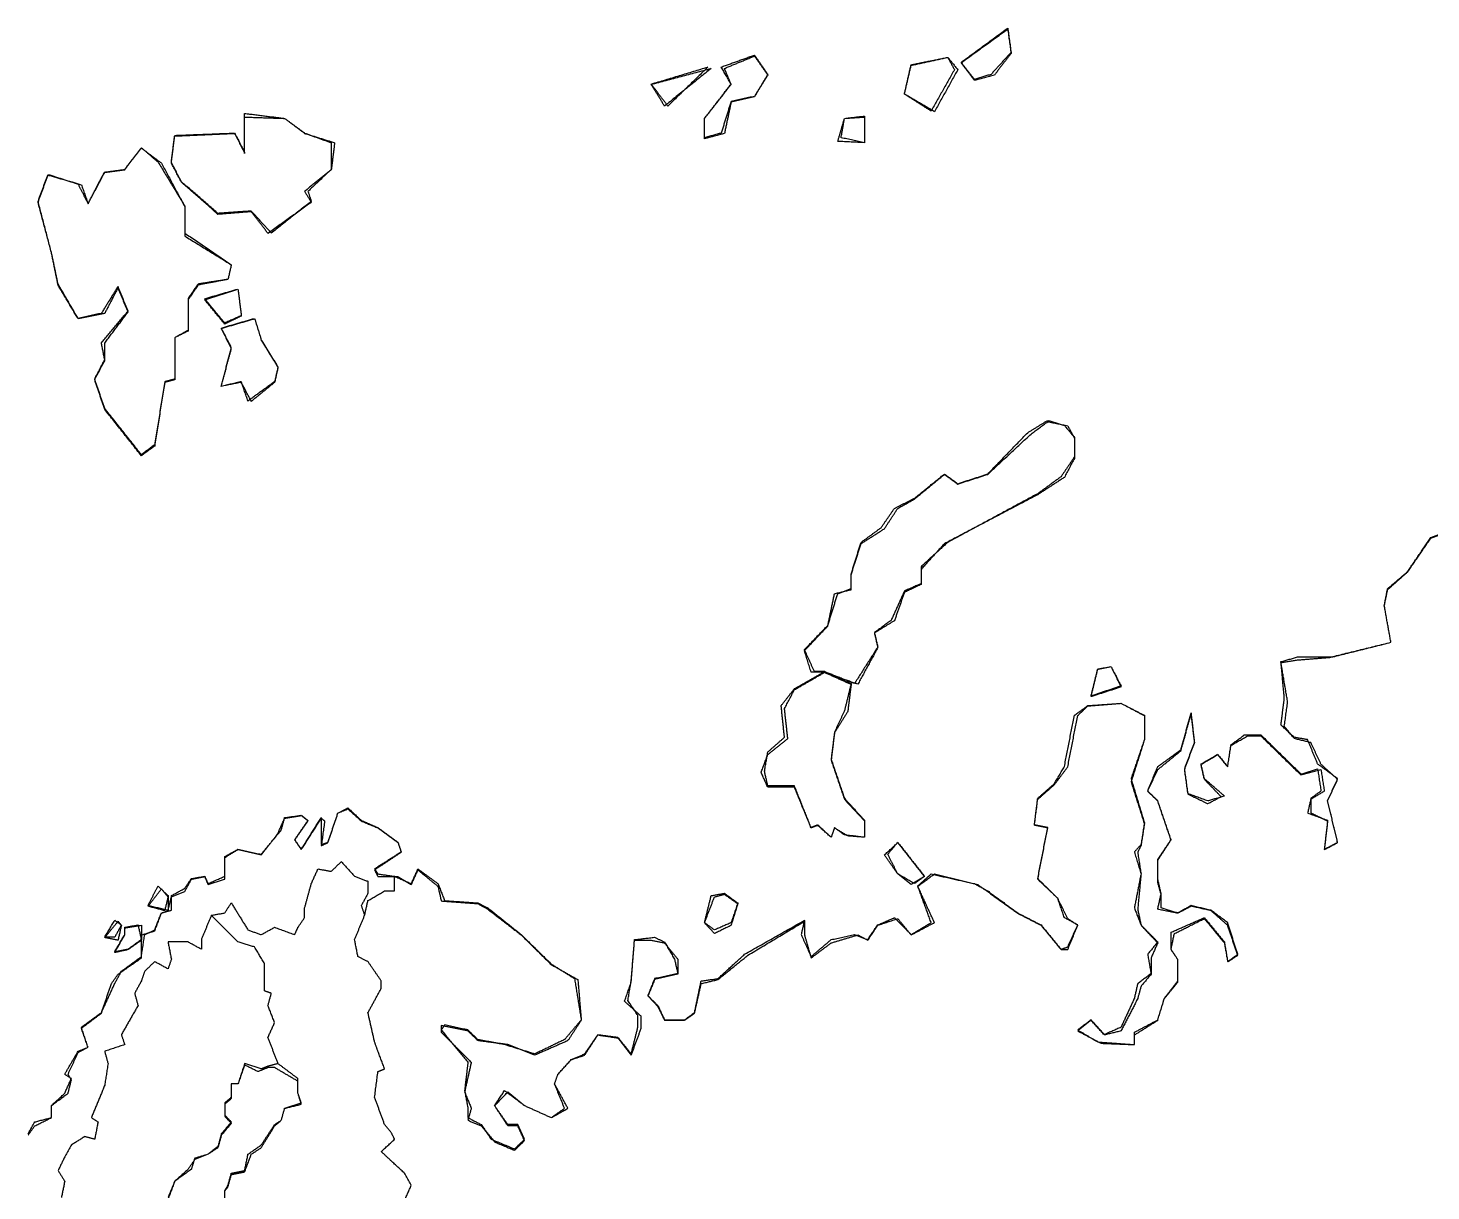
# Model space of a CAD drawing. Header units: millimetres. Extents: x 4 to 525, y -334 to -6.
# Drawn here: x 270.4 to 381.8, y -124.9 to -32.6 of the extents above; entities that cross this region are included whole.
import ezdxf

# ---------------------------------------------------------------- set-up
doc = ezdxf.new("R2010")
doc.units = ezdxf.units.MM
for name, color, linetype in [('boundaries005', 7, 'CONTINUOUS'), ('boundaries006', 7, 'CONTINUOUS'), ('boundaries007', 7, 'CONTINUOUS'), ('boundaries008', 7, 'CONTINUOUS'), ('boundaries009', 7, 'CONTINUOUS'), ('boundaries010', 7, 'CONTINUOUS'), ('boundaries013', 7, 'CONTINUOUS'), ('boundaries018', 7, 'CONTINUOUS'), ('boundaries019', 7, 'CONTINUOUS'), ('boundaries022', 7, 'CONTINUOUS'), ('boundaries025', 7, 'CONTINUOUS'), ('boundaries044', 7, 'CONTINUOUS'), ('boundaries045', 7, 'CONTINUOUS'), ('boundaries055', 7, 'CONTINUOUS'), ('boundaries056', 7, 'CONTINUOUS'), ('boundaries057', 7, 'CONTINUOUS'), ('boundaries059', 7, 'CONTINUOUS'), ('boundaries060', 7, 'CONTINUOUS'), ('boundaries064', 7, 'CONTINUOUS'), ('boundaries066', 7, 'CONTINUOUS'), ('boundaries067', 7, 'CONTINUOUS'), ('boundaries068', 7, 'CONTINUOUS'), ('boundaries069', 7, 'CONTINUOUS'), ('boundaries070', 7, 'CONTINUOUS'), ('boundaries071', 7, 'CONTINUOUS'), ('boundaries072', 7, 'CONTINUOUS'), ('boundaries073', 7, 'CONTINUOUS'), ('boundaries077', 7, 'CONTINUOUS'), ('boundaries078', 7, 'CONTINUOUS'), ('mapOutline242', 7, 'CONTINUOUS'), ('mapOutline243', 7, 'CONTINUOUS'), ('mapOutline244', 7, 'CONTINUOUS'), ('mapOutline245', 7, 'CONTINUOUS'), ('mapOutline249', 7, 'CONTINUOUS'), ('mapOutline257', 7, 'CONTINUOUS'), ('mapOutline258', 7, 'CONTINUOUS'), ('mapOutline276', 7, 'CONTINUOUS'), ('mapOutline279', 7, 'CONTINUOUS'), ('mapOutline284', 7, 'CONTINUOUS'), ('mapOutline285', 7, 'CONTINUOUS'), ('mapOutline290', 7, 'CONTINUOUS'), ('mapOutline293', 7, 'CONTINUOUS'), ('mapOutline294', 7, 'CONTINUOUS'), ('mapOutline295', 7, 'CONTINUOUS'), ('mapOutline296', 7, 'CONTINUOUS'), ('mapOutline297', 7, 'CONTINUOUS'), ('mapOutline298', 7, 'CONTINUOUS')]:
    doc.layers.add(name, color=color, linetype=linetype)

msp = doc.modelspace()

# ---------------------------------------------------------------- linework, layer by layer
at = {"layer": 'boundaries005'}
for points in [[(344.488, -35.3483), (348.192, -32.6231)], [(348.192, -32.6231), (348.456, -34.5546)], [(345.546, -36.6977), (344.487, -35.3483)], [(348.456, -34.5546), (346.869, -36.3008)], [(346.869, -36.3008), (345.546, -36.6977)]]:
    msp.add_open_spline(points, degree=1, dxfattribs=at)
at = {"layer": 'boundaries006'}
for points in [[(325.438, -35.7187), (328.083, -34.7662)], [(328.083, -34.7662), (329.142, -36.3008)], [(326.231, -37.0681), (325.438, -35.7187)], [(329.142, -36.3008), (328.083, -38.0471)], [(324.115, -39.7933), (326.231, -37.0681)], [(326.231, -38.444), (325.438, -40.9575)], [(328.083, -38.0471), (326.231, -38.444)], [(324.115, -41.3279), (324.115, -39.7933)], [(325.438, -40.9575), (324.115, -41.3279)]]:
    msp.add_open_spline(points, degree=1, dxfattribs=at)
at = {"layer": 'boundaries007'}
for points in [[(339.99, -37.8619), (340.519, -35.5335)], [(340.519, -35.5335), (343.429, -34.9515)], [(343.429, -34.9515), (343.958, -35.9304)], [(343.958, -35.9304), (342.106, -39.2112)], [(342.106, -39.2113), (339.99, -37.8619)]]:
    msp.add_open_spline(points, degree=1, dxfattribs=at)
at = {"layer": 'boundaries008'}
for points in [[(319.881, -37.0681), (324.379, -35.7187)], [(324.379, -35.7187), (321.204, -38.8144)], [(321.204, -38.8144), (319.881, -37.0681)]]:
    msp.add_open_spline(points, degree=1, dxfattribs=at)
at = {"layer": 'boundaries009'}
for points in [[(287.602, -42.4921), (287.602, -39.3965)], [(287.602, -39.3965), (290.777, -39.7933)], [(290.777, -39.7933), (292.365, -40.9575)], [(281.781, -43.2594), (282.046, -41.1427)], [(282.046, -41.1427), (286.808, -40.9575)], [(286.808, -40.9575), (287.602, -42.4921)], [(292.365, -40.9575), (294.481, -41.7248)], [(294.481, -41.7248), (294.481, -43.8415)], [(282.575, -44.8204), (281.781, -43.2594)], [(294.481, -43.8415), (292.629, -45.5877)], [(285.485, -47.334), (282.575, -44.8204)], [(292.629, -45.5877), (292.894, -46.3815)], [(292.894, -46.3815), (289.719, -48.895)], [(288.131, -47.1487), (285.485, -47.334)], [(289.719, -48.895), (288.131, -47.1487)]]:
    msp.add_open_spline(points, degree=1, dxfattribs=at)
at = {"layer": 'boundaries010'}
for points in [[(334.962, -41.3279), (335.227, -39.7933)], [(335.227, -39.7933), (336.815, -39.6081)], [(336.815, -39.6081), (336.815, -41.7248)], [(336.815, -41.7248), (334.962, -41.3279)]]:
    msp.add_open_spline(points, degree=1, dxfattribs=at)
at = {"layer": 'boundaries013'}
for points in [[(278.077, -43.8415), (279.4, -42.1217)], [(279.4, -42.1217), (280.723, -43.2594)], [(280.723, -43.2594), (282.84, -46.7519)], [(271.198, -46.3815), (271.992, -44.2383)], [(271.992, -44.2383), (274.373, -45.0056)], [(275.167, -46.5667), (276.49, -44.0531)], [(276.49, -44.0531), (278.077, -43.8415)], [(274.373, -45.0056), (275.167, -46.5667)], [(272.256, -50.4296), (271.198, -46.3815)], [(282.84, -46.7519), (282.84, -48.895)], [(282.84, -48.895), (286.544, -51.4085)], [(272.785, -52.9431), (272.256, -50.4296)], [(286.544, -51.4085), (286.279, -52.5727)], [(274.373, -55.6683), (272.785, -52.9431)], [(277.548, -53.1283), (276.225, -55.2715)], [(278.342, -55.0862), (277.548, -53.1283)], [(283.898, -52.9431), (283.104, -54.1073)], [(286.279, -52.5727), (283.898, -52.9431)], [(283.104, -54.1073), (283.104, -56.6208)], [(276.225, -55.2715), (274.373, -55.6683)], [(276.225, -57.5998), (278.342, -55.0862)], [(283.104, -56.6208), (282.046, -57.2029)], [(276.49, -58.9492), (276.225, -57.5998)], [(282.046, -57.2029), (282.046, -60.4837)], [(275.696, -60.4837), (276.49, -58.9492)], [(276.49, -62.8121), (275.696, -60.4837)], [(281.252, -60.6954), (280.458, -65.696)], [(282.046, -60.4837), (281.252, -60.6954)], [(279.4, -66.4898), (276.49, -62.8121)], [(280.458, -65.696), (279.4, -66.4898)]]:
    msp.add_open_spline(points, degree=1, dxfattribs=at)
at = {"layer": 'boundaries018'}
for points in [[(284.427, -54.1073), (287.073, -53.34)], [(287.073, -53.34), (287.337, -55.4567)], [(286.015, -56.0387), (284.427, -54.1073)], [(287.337, -55.4567), (286.015, -56.0387)]]:
    msp.add_open_spline(points, degree=1, dxfattribs=at)
at = {"layer": 'boundaries019'}
for points in [[(285.75, -56.4356), (288.396, -55.6683)], [(288.396, -55.6683), (288.925, -57.3881)], [(286.544, -57.9702), (285.75, -56.4356)], [(288.925, -57.3881), (290.248, -59.5312)], [(285.75, -61.0658), (286.544, -57.9702)], [(290.248, -59.5312), (289.983, -60.6954)], [(287.337, -60.6954), (285.75, -61.0658)], [(287.867, -62.23), (287.337, -60.6954)], [(289.983, -60.6954), (287.867, -62.23)]]:
    msp.add_open_spline(points, degree=1, dxfattribs=at)
at = {"layer": 'boundaries022'}
for points in [[(381.794, -73.0515), (388.408, -70.5379)], [(379.942, -75.7767), (381.794, -73.0515)], [(378.354, -77.126), (379.942, -75.7767)], [(378.09, -78.4754), (378.354, -77.126)], [(378.619, -81.3858), (378.09, -78.4754)], [(373.856, -82.55), (378.619, -81.3858)], [(369.887, -82.9204), (371.21, -82.55)], [(370.152, -85.8308), (369.887, -82.9204)], [(371.21, -82.55), (373.856, -82.55)], [(353.483, -87.1802), (354.542, -86.4129)], [(354.542, -86.4129), (357.188, -86.2277)], [(357.188, -86.2277), (359.04, -87.1802)], [(369.887, -87.9475), (370.152, -85.8308)], [(352.69, -91.2548), (353.483, -87.1802)], [(359.04, -87.1802), (359.04, -89.1117)], [(361.95, -89.9054), (362.744, -86.995)], [(362.744, -86.995), (363.008, -89.3233)], [(370.946, -88.9265), (369.887, -87.9475)], [(359.04, -89.1117), (357.981, -92.2073)], [(365.919, -89.5085), (366.977, -88.7413)], [(366.977, -88.7413), (368.3, -88.7413)], [(368.3, -88.7413), (371.475, -91.8369)], [(372.004, -89.1117), (370.946, -88.9265)], [(372.798, -91.0431), (372.004, -89.1117)], [(360.098, -91.2548), (361.95, -89.9054)], [(363.008, -89.3233), (362.215, -91.44)], [(365.654, -91.2548), (365.919, -89.5085)], [(351.896, -92.6042), (352.69, -91.2548)], [(359.304, -93.1863), (360.098, -91.2548)], [(363.538, -91.0431), (364.86, -90.2758)], [(363.802, -92.2073), (363.538, -91.0431)], [(364.86, -90.2758), (365.654, -91.2548)], [(374.385, -92.2073), (372.798, -91.0431)], [(357.981, -92.2073), (359.04, -95.6998)], [(362.215, -91.44), (362.479, -93.3715)], [(365.39, -93.5831), (363.802, -92.2073)], [(371.475, -91.8369), (372.798, -91.44)], [(372.798, -91.44), (373.062, -93.1863)], [(373.592, -93.9535), (374.385, -92.2073)], [(350.573, -93.7683), (351.896, -92.6042)], [(360.098, -93.9535), (359.304, -93.1863)], [(362.479, -93.3715), (364.067, -93.9535)], [(373.062, -93.1863), (372.269, -93.7683)], [(350.308, -95.885), (350.573, -93.7683)], [(361.156, -97.0492), (360.098, -93.9535)], [(364.067, -93.9535), (365.39, -93.5831)], [(372.269, -93.7683), (372.004, -94.9325)], [(374.385, -97.2608), (373.592, -93.9535)], [(359.04, -95.6998), (358.775, -97.446)], [(372.004, -94.9325), (373.592, -95.5146)], [(373.592, -95.5146), (373.327, -97.8165)], [(351.367, -96.0967), (350.308, -95.885)], [(350.573, -100.145), (351.367, -96.0967)], [(358.775, -97.446), (358.246, -98.0281)], [(360.098, -98.6102), (361.156, -97.0492)], [(373.327, -97.8165), (374.385, -97.2608)], [(358.246, -98.0281), (358.775, -99.7744)], [(360.098, -100.145), (360.098, -98.6102)], [(299.508, -99.9596), (300.831, -100.542)], [(300.831, -100.542), (301.36, -99.3775)], [(301.36, -99.3775), (302.948, -100.542)], [(341.048, -100.727), (342.106, -99.7744)], [(342.106, -99.7744), (345.546, -100.542)], [(352.16, -101.706), (350.573, -100.145)], [(358.775, -99.7744), (358.246, -102.473)], [(360.363, -101.309), (360.098, -100.145)], [(302.948, -100.542), (303.477, -101.891)], [(342.106, -103.637), (341.048, -100.727)], [(345.546, -100.542), (346.604, -101.124)], [(346.604, -101.124), (348.985, -102.87)], [(360.363, -102.473), (360.363, -101.309)], [(303.477, -101.891), (306.123, -102.076)], [(306.123, -102.076), (306.917, -102.473)], [(306.917, -102.473), (309.562, -104.59)], [(352.69, -103.24), (352.16, -101.706)], [(358.246, -102.473), (358.775, -103.823)], [(361.685, -102.87), (360.362, -102.473)], [(362.744, -102.288), (361.685, -102.87)], [(364.331, -102.658), (362.744, -102.288)], [(327.29, -106.151), (332.052, -103.452)], [(332.052, -103.452), (331.788, -104.59)], [(337.873, -103.823), (339.196, -103.24)], [(339.196, -103.24), (340.519, -104.59)], [(348.985, -102.87), (350.837, -103.823)], [(353.748, -103.823), (352.69, -103.24)], [(361.156, -104.405), (363.802, -103.24)], [(363.802, -103.24), (365.39, -105.172)], [(365.654, -103.637), (364.331, -102.658)], [(309.562, -104.59), (311.944, -106.918)], [(331.788, -104.59), (332.581, -106.336)], [(334.169, -104.987), (336.021, -104.59)], [(336.021, -104.59), (337.079, -104.987)], [(337.079, -104.987), (337.873, -103.823)], [(340.519, -104.59), (342.106, -103.637)], [(350.837, -103.823), (352.425, -105.754)], [(352.954, -105.569), (353.748, -103.823)], [(358.775, -103.823), (360.098, -105.172)], [(361.156, -105.754), (361.156, -104.405)], [(366.448, -106.151), (365.654, -103.637)], [(318.294, -108.268), (318.558, -104.987)], [(318.558, -104.987), (320.146, -104.801)], [(320.146, -104.801), (320.94, -105.172)], [(320.94, -105.172), (321.733, -106.548)], [(332.581, -106.336), (334.169, -104.987)], [(352.425, -105.754), (352.954, -105.569)], [(360.098, -105.172), (359.304, -106.151)], [(361.685, -106.548), (361.156, -105.754)], [(365.39, -105.172), (365.654, -106.733)], [(311.944, -106.918), (313.796, -108.082)], [(321.733, -106.548), (321.998, -107.685)], [(325.173, -108.082), (327.29, -106.151)], [(359.304, -106.151), (359.569, -107.685)], [(361.685, -108.268), (361.685, -106.548)], [(365.654, -106.733), (366.448, -106.151)], [(321.998, -107.685), (320.146, -108.082)], [(359.569, -107.685), (358.51, -108.479)], [(313.796, -108.082), (314.325, -111.363)], [(318.029, -109.829), (318.294, -108.268)], [(320.146, -108.082), (319.617, -109.432)], [(323.321, -110.781), (323.85, -108.268)], [(323.85, -108.268), (325.173, -108.082)], [(358.51, -108.479), (358.246, -109.643)], [(360.627, -109.643), (361.685, -108.268)], [(318.823, -110.993), (318.029, -109.829)], [(319.617, -109.432), (320.41, -110.225)], [(320.41, -110.225), (320.94, -111.363)], [(358.246, -109.643), (357.188, -111.945)], [(360.098, -111.363), (360.627, -109.643)], [(314.325, -111.363), (313.002, -112.924)], [(318.823, -111.945), (318.823, -110.993)], [(320.94, -111.363), (322.527, -111.363)], [(322.527, -111.363), (323.321, -110.781)], [(354.806, -111.363), (353.748, -112.157)], [(355.865, -112.527), (354.806, -111.363)], [(358.246, -112.342), (360.098, -111.363)], [(303.477, -111.76), (303.212, -112.157)], [(303.212, -112.157), (305.329, -114.723)], [(305.329, -112.157), (303.477, -111.76)], [(306.123, -112.924), (305.329, -112.157)], [(318.294, -114.062), (318.823, -111.945)], [(353.748, -112.157), (355.335, -113.109)], [(357.188, -111.945), (355.865, -112.527)], [(358.246, -113.321), (358.246, -112.342)], [(308.24, -113.321), (306.123, -112.924)], [(310.621, -114.062), (308.24, -113.321)], [(313.002, -112.924), (310.621, -114.062)], [(314.59, -114.062), (315.648, -112.527)], [(315.648, -112.527), (317.235, -112.739)], [(317.235, -112.739), (318.294, -114.062)], [(355.335, -113.109), (358.246, -113.321)], [(305.329, -114.723), (305.065, -116.972)], [(312.473, -115.676), (313.531, -114.512)], [(313.531, -114.512), (314.59, -114.062)], [(312.208, -116.443), (312.473, -115.676)], [(313.002, -118.375), (312.208, -116.443)], [(305.065, -116.972), (305.329, -118.375)], [(307.446, -118.163), (308.24, -116.972)], [(308.24, -116.972), (309.827, -118.163)], [(305.329, -118.375), (305.329, -119.115)], [(305.329, -119.115), (306.388, -119.671)], [(308.504, -119.671), (307.446, -118.163)], [(309.827, -118.163), (311.944, -119.115)], [(311.944, -119.115), (313.002, -118.375)], [(306.387, -119.671), (307.181, -120.835)], [(309.298, -119.671), (308.504, -119.671)], [(309.827, -120.835), (309.298, -119.671)], [(307.181, -120.835), (309.033, -121.602)], [(309.033, -121.602), (309.827, -120.835)]]:
    msp.add_open_spline(points, degree=1, dxfattribs=at)
at = {"layer": 'boundaries025'}
for points in [[(349.779, -64.7435), (351.367, -63.7646)], [(351.367, -63.7646), (352.69, -64.1615)], [(352.69, -64.1615), (353.483, -65.114)], [(346.604, -68.0244), (349.779, -64.7435)], [(353.483, -65.114), (353.483, -66.675)], [(353.483, -66.675), (352.425, -68.236)], [(340.783, -69.9558), (343.165, -68.0244)], [(343.165, -68.0244), (344.223, -68.7917)], [(344.223, -68.7917), (346.604, -68.0244)], [(352.425, -68.236), (350.573, -69.5854)], [(339.196, -70.7496), (340.783, -69.9558)], [(350.573, -69.5854), (343.429, -73.4483)], [(338.137, -72.2842), (339.196, -70.7496)], [(336.55, -73.4483), (338.137, -72.2842)], [(335.756, -75.9619), (336.55, -73.4483)], [(343.429, -73.4483), (341.312, -75.3798)], [(341.312, -75.3798), (341.312, -76.7292)], [(335.756, -77.126), (335.756, -75.9619)], [(341.312, -76.7292), (339.99, -77.3113)], [(333.904, -80.0365), (334.698, -77.5229)], [(334.698, -77.5229), (335.756, -77.126)], [(339.99, -77.3113), (338.931, -79.6396)], [(332.052, -81.9679), (333.904, -80.0365)], [(338.931, -79.6396), (337.608, -80.6185)], [(337.608, -80.6185), (337.873, -81.7563)], [(332.846, -83.7142), (332.052, -81.9679)], [(337.873, -81.7563), (336.021, -84.6667)], [(333.64, -83.7142), (332.846, -83.7142)], [(336.021, -84.6667), (333.64, -83.7142)]]:
    msp.add_open_spline(points, degree=1, dxfattribs=at)
at = {"layer": 'boundaries044'}
for points in [[(354.806, -85.6456), (355.335, -83.5025)], [(355.335, -83.5025), (356.394, -83.3173)], [(356.394, -83.3173), (357.188, -84.8519)], [(357.188, -84.8519), (354.806, -85.6456)]]:
    msp.add_open_spline(points, degree=1, dxfattribs=at)
at = {"layer": 'boundaries045'}
for points in [[(331.258, -85.0635), (333.64, -83.7142)], [(333.64, -83.7142), (335.756, -84.6667)], [(330.2, -86.4129), (331.258, -85.0635)], [(335.756, -84.6667), (335.227, -86.8098)], [(330.465, -88.9265), (330.2, -86.4129)], [(335.227, -86.8098), (334.433, -88.5296)], [(329.142, -90.0906), (330.465, -88.9265)], [(334.433, -88.5296), (334.169, -90.6727)], [(328.877, -91.6252), (329.142, -90.0906)], [(334.169, -90.6727), (335.227, -93.7683)], [(329.142, -92.7894), (328.877, -91.6252)], [(331.258, -92.7894), (329.142, -92.7894)], [(332.581, -96.0967), (331.258, -92.7894)], [(335.227, -93.7683), (336.815, -95.5146)], [(336.815, -95.5146), (336.815, -96.864)], [(333.11, -95.885), (332.581, -96.0967)], [(334.169, -96.864), (333.11, -95.885)], [(334.433, -96.0967), (334.169, -96.864)], [(335.227, -96.6787), (334.433, -96.0967)], [(336.815, -96.864), (335.227, -96.6787)]]:
    msp.add_open_spline(points, degree=1, dxfattribs=at)
at = {"layer": 'boundaries055'}
for points in [[(295.01, -94.9325), (295.804, -94.5356)], [(295.804, -94.5356), (296.863, -95.5146)], [(290.512, -96.2819), (290.777, -95.3029)], [(290.777, -95.3029), (292.1, -95.1177)], [(292.629, -95.5146), (291.571, -97.0492)], [(292.1, -95.1177), (292.629, -95.5146)], [(292.1, -97.8165), (293.688, -95.3029)], [(293.688, -95.3029), (293.688, -97.446)], [(294.217, -97.2608), (295.01, -94.9325)], [(296.862, -95.5146), (298.185, -96.0967)], [(288.925, -98.2133), (290.512, -96.2819)], [(298.185, -96.0967), (299.773, -97.2608)], [(286.015, -98.3985), (287.073, -97.8165)], [(287.073, -97.8165), (288.925, -98.2133)], [(291.571, -97.0492), (292.1, -97.8165)], [(293.688, -97.446), (294.217, -97.2608)], [(286.015, -99.9596), (286.015, -98.3985)], [(282.84, -100.912), (283.369, -100.145)], [(283.369, -100.145), (284.427, -99.9596)], [(284.427, -99.9596), (284.692, -100.542)], [(284.692, -100.542), (286.015, -99.9596)], [(281.781, -101.494), (282.84, -100.912)], [(281.781, -102.658), (281.781, -101.494)], [(280.458, -104.219), (280.988, -102.87)], [(280.987, -102.87), (281.781, -102.658)], [(279.4, -106.336), (279.665, -104.59)], [(279.665, -104.59), (280.458, -104.219)], [(277.812, -107.5), (279.4, -106.336)], [(277.283, -108.479), (277.812, -107.5)], [(276.225, -110.781), (277.283, -108.479)], [(274.637, -111.945), (276.225, -110.781)], [(275.167, -113.533), (274.637, -111.945)], [(274.373, -113.85), (275.167, -113.533)], [(273.315, -115.676), (274.373, -113.85)], [(273.844, -116.02), (273.315, -115.676)], [(273.315, -117.184), (273.844, -116.02)], [(272.256, -118.163), (273.315, -117.184)], [(270.933, -119.459), (272.256, -119.115)], [(272.256, -119.115), (272.256, -118.163)], [(270.404, -120.412), (270.933, -119.459)]]:
    msp.add_open_spline(points, degree=1, dxfattribs=at)
at = {"layer": 'boundaries056'}
for points in [[(338.667, -98.2133), (339.46, -97.2608)], [(339.46, -97.2608), (341.577, -99.9596)], [(339.46, -99.7744), (338.667, -98.2133)], [(340.783, -100.542), (339.46, -99.7744)], [(341.577, -99.9596), (340.783, -100.542)]]:
    msp.add_open_spline(points, degree=1, dxfattribs=at)
at = {"layer": 'boundaries057'}
for points in [[(299.773, -97.2608), (300.038, -98.0281)], [(300.038, -98.0281), (297.921, -99.3775)], [(297.921, -99.3775), (298.185, -99.7744)], [(298.185, -99.7744), (299.508, -99.9596)]]:
    msp.add_open_spline(points, degree=1, dxfattribs=at)
at = {"layer": 'boundaries059'}
for points in [[(295.275, -98.7954), (296.333, -99.9596)], [(296.333, -99.9596), (297.392, -100.356)], [(297.392, -101.309), (296.862, -102.288)], [(297.392, -100.356), (297.392, -101.309)], [(296.863, -102.288), (297.127, -103.055)]]:
    msp.add_open_spline(points, degree=1, dxfattribs=at)
at = {"layer": 'boundaries060'}
for points in [[(294.481, -99.5627), (295.275, -98.7954)], [(292.894, -100.542), (293.423, -99.3775)], [(293.423, -99.3775), (294.481, -99.5627)], [(292.365, -102.473), (292.894, -100.542)], [(286.015, -102.87), (286.544, -102.076)], [(286.544, -102.076), (287.867, -104.219)], [(292.365, -103.24), (292.365, -102.473)], [(284.956, -103.055), (286.015, -102.87)], [(291.835, -104.008), (292.365, -103.24)], [(287.867, -104.219), (288.925, -104.59)], [(288.925, -104.59), (289.983, -104.008)], [(289.983, -104.008), (291.571, -104.59)], [(291.571, -104.59), (291.835, -104.008)]]:
    msp.add_open_spline(points, degree=1, dxfattribs=at)
at = {"layer": 'boundaries064'}
for points in [[(299.508, -101.124), (299.508, -99.9596)], [(297.392, -101.891), (298.715, -101.124)], [(298.715, -101.124), (299.508, -101.124)], [(297.127, -103.055), (297.392, -101.891)]]:
    msp.add_open_spline(points, degree=1, dxfattribs=at)
at = {"layer": 'boundaries066'}
for points in [[(279.929, -102.288), (280.723, -100.727)], [(280.723, -100.727), (281.517, -101.494)], [(281.517, -102.658), (279.929, -102.288)], [(281.517, -101.494), (281.517, -102.658)]]:
    msp.add_open_spline(points, degree=1, dxfattribs=at)
at = {"layer": 'boundaries067'}
for points in [[(324.644, -101.494), (325.702, -101.309)], [(325.702, -101.309), (326.76, -102.076)], [(324.115, -103.637), (324.644, -101.494)], [(326.76, -102.076), (326.231, -103.637)], [(324.908, -104.219), (324.115, -103.637)], [(326.231, -103.637), (324.908, -104.219)]]:
    msp.add_open_spline(points, degree=1, dxfattribs=at)
at = {"layer": 'boundaries068'}
for points in [[(287.073, -105.172), (284.956, -103.055)], [(288.396, -105.569), (287.073, -105.172)]]:
    msp.add_open_spline(points, degree=1, dxfattribs=at)
at = {"layer": 'boundaries069'}
for points in [[(284.956, -103.055), (284.163, -104.987)], [(283.104, -105.172), (281.517, -105.172)], [(281.517, -105.172), (281.781, -106.548)], [(284.163, -105.754), (283.104, -105.172)], [(284.163, -104.987), (284.163, -105.754)], [(280.458, -106.733), (279.665, -107.5)], [(281.517, -107.315), (280.458, -106.733)], [(281.781, -106.548), (281.517, -107.315)], [(279.665, -107.5), (279.4, -108.267)], [(279.4, -108.267), (278.871, -109.246)], [(279.135, -110.225), (277.812, -112.527)], [(278.871, -109.246), (279.135, -110.225)], [(278.077, -113.321), (276.49, -113.85)], [(277.812, -112.527), (278.077, -113.321)], [(276.49, -113.85), (276.754, -114.829)], [(276.754, -114.829), (276.49, -116.549)], [(276.49, -116.549), (275.431, -119.115)], [(275.431, -119.115), (275.96, -119.459)], [(275.96, -119.459), (275.696, -120.835)], [(273.844, -121.285), (273.315, -122.237)], [(274.902, -120.624), (273.844, -121.285)], [(275.696, -120.835), (274.902, -120.624)], [(273.315, -122.237), (272.785, -123.322)], [(272.785, -123.322), (273.315, -124.169)], [(273.315, -124.169), (273.05, -125.465)]]:
    msp.add_open_spline(points, degree=1, dxfattribs=at)
at = {"layer": 'boundaries070'}
for points in [[(296.333, -104.987), (297.127, -103.055)], [(296.598, -106.336), (296.333, -104.987)], [(297.392, -106.733), (296.598, -106.336)], [(298.45, -108.267), (297.392, -106.733)], [(297.392, -110.781), (298.45, -108.85)], [(298.45, -108.85), (298.45, -108.267)], [(297.921, -113.109), (297.392, -110.781)], [(298.185, -113.85), (297.921, -113.109)], [(298.715, -115.252), (298.185, -113.85)], [(297.921, -117.501), (298.185, -115.464)], [(298.185, -115.464), (298.715, -115.252)], [(298.715, -119.671), (297.921, -117.501)], [(299.244, -120.306), (298.715, -119.671)], [(298.45, -121.814), (299.508, -120.835)], [(299.508, -120.835), (299.244, -120.306)], [(299.244, -122.555), (298.45, -121.814)], [(300.302, -123.534), (299.244, -122.555)], [(300.831, -124.486), (300.302, -123.534)], [(300.302, -125.677), (300.831, -124.486)]]:
    msp.add_open_spline(points, degree=1, dxfattribs=at)
at = {"layer": 'boundaries071'}
for points in [[(276.49, -104.801), (277.283, -103.452)], [(277.283, -103.452), (277.812, -103.822)], [(277.812, -103.822), (277.283, -104.801)], [(277.283, -104.801), (276.49, -104.801)]]:
    msp.add_open_spline(points, degree=1, dxfattribs=at)
at = {"layer": 'boundaries072'}
for points in [[(277.283, -105.966), (278.077, -104.59)], [(278.077, -104.008), (279.135, -103.822)], [(278.077, -104.59), (278.077, -104.008)], [(279.135, -103.822), (279.4, -104.987)], [(278.342, -105.754), (277.283, -105.966)], [(279.4, -104.987), (278.342, -105.754)]]:
    msp.add_open_spline(points, degree=1, dxfattribs=at)
at = {"layer": 'boundaries073'}
for points in [[(289.19, -106.918), (288.396, -105.569)], [(289.19, -109.061), (289.19, -106.918)], [(289.719, -109.246), (289.19, -109.061)], [(289.454, -110.225), (289.719, -109.246)], [(289.983, -111.575), (289.454, -110.225)], [(289.454, -112.739), (289.983, -111.575)], [(290.248, -114.829), (289.454, -112.739)]]:
    msp.add_open_spline(points, degree=1, dxfattribs=at)
at = {"layer": 'boundaries077'}
for points in [[(287.602, -114.829), (287.073, -116.443)], [(288.925, -115.253), (287.602, -114.829)], [(289.454, -115.041), (288.925, -115.253)], [(290.248, -114.829), (289.454, -115.041)], [(287.073, -116.443), (286.544, -116.443)], [(286.544, -116.443), (286.544, -117.501)], [(286.544, -117.501), (286.015, -117.951)], [(286.015, -117.951), (286.015, -118.904)], [(286.015, -118.904), (286.544, -119.459)], [(286.544, -119.459), (285.75, -120.412)], [(285.485, -121.391), (284.692, -122.026)], [(285.75, -120.412), (285.485, -121.391)], [(283.633, -122.343), (283.369, -123.216)], [(284.692, -122.026), (283.633, -122.343)], [(283.369, -123.216), (282.046, -124.169)], [(282.046, -124.169), (281.517, -125.465)]]:
    msp.add_open_spline(points, degree=1, dxfattribs=at)
at = {"layer": 'boundaries078'}
for points in [[(291.835, -116.02), (290.248, -114.829)], [(291.835, -117.184), (291.835, -116.02)], [(290.777, -118.375), (292.1, -117.951)], [(292.1, -117.951), (291.835, -117.184)], [(290.512, -119.327), (290.777, -118.375)], [(288.925, -121.285), (289.983, -119.671)], [(289.983, -119.671), (290.513, -119.327)], [(287.867, -122.026), (288.925, -121.285)], [(287.602, -123.322), (287.867, -122.026)], [(286.279, -124.486), (286.544, -123.534)], [(286.544, -123.534), (287.602, -123.322)], [(286.015, -124.936), (286.279, -124.486)], [(286.015, -125.889), (286.015, -124.936)]]:
    msp.add_open_spline(points, degree=1, dxfattribs=at)
at = {"layer": 'mapOutline242'}
for points in [[(277.283, -106.019), (278.077, -104.616)], [(278.077, -104.061), (279.4, -103.849)], [(278.077, -104.616), (278.077, -104.061)], [(279.4, -103.849), (279.4, -105.04)], [(278.342, -105.78), (277.283, -106.019)], [(279.4, -105.04), (278.342, -105.78)]]:
    msp.add_open_spline(points, degree=1, dxfattribs=at)
at = {"layer": 'mapOutline243'}
for points in [[(276.49, -104.828), (277.548, -103.531)], [(277.548, -103.531), (277.812, -103.849)], [(277.812, -103.849), (277.548, -105.04)], [(277.548, -105.04), (276.49, -104.828)]]:
    msp.add_open_spline(points, degree=1, dxfattribs=at)
at = {"layer": 'mapOutline244'}
for points in [[(324.115, -103.637), (324.908, -101.6)], [(324.908, -101.6), (325.702, -101.388)], [(325.702, -101.388), (326.76, -102.129)], [(326.76, -102.129), (326.231, -103.849)], [(324.908, -104.51), (324.115, -103.637)], [(326.231, -103.849), (324.908, -104.51)]]:
    msp.add_open_spline(points, degree=1, dxfattribs=at)
at = {"layer": 'mapOutline245'}
for points in [[(279.929, -102.341), (280.988, -100.965)], [(280.987, -100.965), (281.517, -101.6)], [(281.252, -102.685), (279.929, -102.341)], [(281.517, -101.6), (281.252, -102.685)]]:
    msp.add_open_spline(points, degree=1, dxfattribs=at)
at = {"layer": 'mapOutline249'}
for points in [[(338.402, -98.2662), (339.46, -97.2873)], [(339.46, -97.2873), (341.577, -99.986)], [(339.46, -99.7744), (338.402, -98.2662)], [(340.519, -100.621), (339.46, -99.7744)], [(341.577, -99.986), (340.519, -100.621)]]:
    msp.add_open_spline(points, degree=1, dxfattribs=at)
at = {"layer": 'mapOutline257'}
for points in [[(331.258, -85.1429), (333.64, -83.7671)], [(333.64, -83.7671), (335.756, -84.7196)], [(330.465, -86.651), (331.258, -85.1429)], [(335.756, -84.7196), (335.492, -86.8627)], [(330.729, -89.0323), (330.465, -86.651)], [(335.492, -86.8627), (334.433, -88.5825)], [(329.142, -90.3023), (330.729, -89.0323)], [(334.433, -88.5825), (334.169, -90.7521)], [(328.612, -91.7046), (329.142, -90.3023)], [(334.169, -90.7521), (335.227, -93.8477)], [(329.142, -92.8952), (328.612, -91.7046)], [(331.258, -92.8952), (329.142, -92.8952)], [(332.581, -96.1231), (331.258, -92.8952)], [(335.227, -93.8477), (336.815, -95.5675)], [(336.815, -95.5675), (336.815, -96.864)], [(333.11, -95.9115), (332.581, -96.1231)], [(334.169, -96.864), (333.11, -95.9115)], [(334.433, -96.1231), (334.169, -96.864)], [(335.492, -96.7581), (334.433, -96.1231)], [(336.815, -96.864), (335.492, -96.7581)]]:
    msp.add_open_spline(points, degree=1, dxfattribs=at)
at = {"layer": 'mapOutline258'}
for points in [[(354.806, -85.6985), (355.335, -83.529)], [(355.335, -83.529), (356.394, -83.3173)], [(356.394, -83.3173), (357.188, -84.9313)], [(357.188, -84.9313), (354.806, -85.6985)]]:
    msp.add_open_spline(points, degree=1, dxfattribs=at)
at = {"layer": 'mapOutline276'}
for points in [[(350.044, -64.8494), (351.367, -63.8704)], [(351.367, -63.8704), (352.954, -64.1879)], [(352.954, -64.1879), (353.483, -65.1669)], [(346.604, -68.0508), (350.044, -64.8494)], [(353.483, -65.1669), (353.483, -66.7808)], [(353.483, -66.7808), (352.69, -68.289)], [(340.783, -70.0087), (343.165, -68.0508)], [(343.165, -68.0508), (344.223, -68.8181)], [(344.223, -68.8181), (346.604, -68.0508)], [(352.69, -68.289), (350.573, -69.6648)], [(339.46, -70.7496), (340.783, -70.0087)], [(350.573, -69.6648), (343.165, -73.5542)], [(338.402, -72.3635), (339.46, -70.7496)], [(336.55, -73.5542), (338.402, -72.3635)], [(335.756, -76.0148), (336.55, -73.5542)], [(343.165, -73.5542), (341.312, -75.5915)], [(341.312, -75.5915), (341.312, -76.7821)], [(335.756, -77.2054), (335.756, -76.0148)], [(341.312, -76.7821), (339.99, -77.4171)], [(333.904, -80.0894), (334.433, -77.5229)], [(334.433, -77.5229), (335.756, -77.2054)], [(339.99, -77.4171), (339.196, -79.666)], [(332.052, -82.0473), (333.904, -80.0894)], [(339.196, -79.666), (337.608, -80.645)], [(337.608, -80.645), (337.873, -81.8092)], [(332.581, -83.7671), (332.052, -82.0473)], [(337.873, -81.8092), (336.285, -84.7196)], [(333.64, -83.7671), (332.581, -83.7671)], [(336.285, -84.7196), (333.64, -83.7671)]]:
    msp.add_open_spline(points, degree=1, dxfattribs=at)
at = {"layer": 'mapOutline279'}
for points in [[(381.794, -73.1044), (388.408, -70.6437)], [(379.942, -75.8031), (381.794, -73.1044)], [(378.354, -77.2054), (379.942, -75.8031)], [(378.09, -78.4754), (378.354, -77.2054)], [(378.619, -81.3858), (378.09, -78.4754)], [(373.856, -82.5765), (378.619, -81.3858)], [(369.887, -82.9998), (371.21, -82.7881)], [(370.417, -86.1219), (369.887, -82.9998)], [(371.21, -82.7881), (373.856, -82.5765)], [(353.748, -87.2067), (354.542, -86.4394)], [(354.542, -86.4394), (357.188, -86.2277)], [(357.188, -86.2277), (359.04, -87.2067)], [(370.152, -88.0533), (370.417, -86.1219)], [(352.954, -91.2812), (353.748, -87.2067)], [(359.04, -87.2067), (359.04, -89.1381)], [(361.95, -89.9848), (362.744, -87.1008)], [(362.744, -87.1008), (363.008, -89.3498)], [(365.919, -89.5615), (367.242, -88.8206)], [(367.242, -88.8206), (368.3, -88.8206)], [(368.3, -88.8206), (371.475, -91.9162)], [(370.946, -89.0323), (370.152, -88.0533)], [(372.269, -89.3498), (370.946, -89.0323)], [(359.04, -89.1381), (357.981, -92.4719)], [(360.098, -91.4929), (361.95, -89.9848)], [(363.008, -89.3498), (362.215, -91.4929)], [(365.654, -91.2812), (365.919, -89.5615)], [(373.062, -91.0696), (372.269, -89.3498)], [(351.896, -92.6835), (352.954, -91.2812)], [(363.538, -91.0696), (364.86, -90.3023)], [(363.802, -92.2602), (363.538, -91.0696)], [(364.86, -90.3023), (365.654, -91.2812)], [(374.385, -92.2602), (373.062, -91.0696)], [(359.304, -93.2127), (360.098, -91.4929)], [(362.215, -91.4929), (362.479, -93.4244)], [(365.125, -93.636), (363.802, -92.2602)], [(371.475, -91.9163), (373.062, -91.4929)], [(373.062, -91.4929), (373.327, -93.2127)], [(373.592, -93.98), (374.385, -92.2602)], [(350.573, -93.8477), (351.896, -92.6835)], [(357.981, -92.4719), (359.04, -95.8056)], [(360.098, -93.98), (359.304, -93.2127)], [(362.479, -93.4244), (364.067, -94.1917)], [(373.327, -93.2127), (372.269, -93.8477)], [(295.01, -94.9325), (295.804, -94.615)], [(295.804, -94.615), (296.863, -95.5675)], [(350.308, -95.9115), (350.573, -93.8477)], [(361.156, -97.0756), (360.098, -93.98)], [(364.067, -94.1917), (365.125, -93.636)], [(372.269, -93.8477), (372.269, -94.9325)], [(374.385, -97.2873), (373.592, -93.98)], [(290.248, -96.5465), (290.777, -95.3558)], [(290.777, -95.3558), (292.1, -95.1442)], [(292.629, -95.5675), (291.571, -97.0756)], [(292.1, -95.1442), (292.629, -95.5675)], [(292.1, -97.8429), (293.688, -95.3558)], [(293.688, -95.3558), (293.952, -95.5675)], [(293.952, -95.5675), (293.688, -97.5254)], [(294.217, -97.2873), (295.01, -94.9325)], [(296.862, -95.5675), (298.185, -96.1231)], [(372.269, -94.9325), (373.592, -95.5675)], [(373.592, -95.5675), (373.327, -97.8429)], [(288.925, -98.2662), (290.248, -96.5465)], [(298.185, -96.1231), (299.773, -97.2873)], [(351.367, -96.1231), (350.308, -95.9115)], [(350.573, -100.198), (351.367, -96.1231)], [(359.04, -95.8056), (358.775, -97.5254)], [(286.015, -98.4779), (287.073, -97.8429)], [(287.073, -97.8429), (288.925, -98.2662)], [(291.571, -97.0756), (292.1, -97.8429)], [(293.688, -97.5254), (294.217, -97.2873)], [(299.773, -97.2873), (300.038, -98.0546)], [(358.775, -97.5254), (358.51, -98.0546)], [(360.098, -98.6896), (361.156, -97.0756)], [(373.327, -97.8429), (374.385, -97.2873)], [(286.015, -100.198), (286.015, -98.4779)], [(300.038, -98.0546), (297.921, -99.4569)], [(358.51, -98.0546), (358.775, -99.7744)], [(360.098, -100.409), (360.098, -98.6896)], [(282.84, -101.177), (283.369, -100.198)], [(283.369, -100.198), (284.427, -99.986)], [(284.427, -99.986), (284.692, -100.621)], [(284.692, -100.621), (286.015, -100.198)], [(297.921, -99.4569), (298.185, -99.986)], [(298.185, -99.986), (299.773, -99.986)], [(299.773, -99.986), (300.831, -100.621)], [(300.831, -100.621), (301.36, -99.4569)], [(301.36, -99.4569), (302.948, -100.753)], [(341.048, -100.753), (342.371, -99.7744)], [(342.371, -99.7744), (345.81, -100.621)], [(352.16, -101.706), (350.573, -100.198)], [(358.775, -99.7744), (358.51, -102.579)], [(281.781, -101.6), (282.84, -101.177)], [(302.948, -100.753), (303.212, -101.917)], [(342.371, -103.637), (341.048, -100.753)], [(345.81, -100.621), (346.604, -101.177)], [(346.604, -101.177), (348.985, -102.896)], [(360.363, -101.388), (360.098, -100.409)], [(281.517, -102.685), (281.781, -101.6)], [(303.212, -101.917), (306.123, -102.129)], [(306.123, -102.129), (306.917, -102.579)], [(352.954, -103.32), (352.16, -101.706)], [(360.098, -102.579), (360.363, -101.388)], [(362.744, -102.341), (361.685, -102.896)], [(364.331, -102.685), (362.744, -102.341)], [(280.458, -104.299), (280.988, -102.896)], [(280.987, -102.896), (281.517, -102.685)], [(306.917, -102.579), (309.562, -104.616)], [(327.554, -106.23), (332.052, -103.531)], [(332.052, -103.531), (332.052, -104.616)], [(337.873, -103.849), (339.46, -103.32)], [(339.46, -103.32), (340.519, -104.616)], [(348.985, -102.896), (350.837, -103.849)], [(353.748, -103.849), (352.954, -103.32)], [(358.51, -102.579), (358.775, -103.849)], [(361.685, -102.896), (360.098, -102.579)], [(361.421, -104.51), (363.802, -103.32)], [(363.802, -103.32), (365.39, -105.251)], [(365.654, -103.849), (364.331, -102.685)], [(279.4, -104.616), (280.458, -104.299)], [(279.4, -106.442), (279.4, -104.616)], [(309.562, -104.616), (311.944, -106.971)], [(332.052, -104.616), (332.581, -106.442)], [(334.169, -105.251), (336.285, -104.616)], [(336.285, -104.616), (337.079, -105.04)], [(337.079, -105.04), (337.873, -103.849)], [(340.519, -104.616), (342.371, -103.637)], [(350.837, -103.849), (352.425, -105.78)], [(352.954, -105.78), (353.748, -103.849)], [(358.775, -103.849), (360.098, -105.251)], [(361.156, -105.78), (361.421, -104.51)], [(366.448, -106.23), (365.654, -103.849)], [(318.294, -108.373), (318.558, -105.04)], [(318.558, -105.04), (319.881, -105.04)], [(319.881, -105.04), (320.94, -105.251)], [(320.94, -105.251), (321.998, -106.548)], [(332.581, -106.442), (334.169, -105.251)], [(352.425, -105.78), (352.954, -105.78)], [(360.098, -105.251), (359.569, -106.442)], [(361.685, -106.548), (361.156, -105.78)], [(365.39, -105.251), (365.654, -106.759)], [(277.548, -107.738), (279.4, -106.442)], [(321.998, -106.548), (321.998, -107.738)], [(325.173, -108.162), (327.554, -106.23)], [(359.569, -106.442), (359.569, -107.738)], [(361.685, -108.373), (361.685, -106.548)], [(365.654, -106.759), (366.448, -106.23)], [(277.019, -108.479), (277.548, -107.738)], [(311.944, -106.971), (314.06, -108.162)], [(321.998, -107.738), (320.146, -108.162)], [(359.569, -107.738), (358.775, -108.691)], [(276.225, -110.834), (277.019, -108.479)], [(314.06, -108.162), (314.325, -111.39)], [(317.765, -109.881), (318.294, -108.373)], [(320.146, -108.162), (319.617, -109.458)], [(323.321, -110.834), (323.85, -108.479)], [(323.85, -108.479), (325.173, -108.162)], [(358.775, -108.691), (358.51, -109.67)], [(360.627, -109.67), (361.685, -108.373)], [(319.087, -111.072), (317.765, -109.881)], [(319.617, -109.458), (320.41, -110.305)], [(358.51, -109.67), (357.188, -112.236)], [(360.098, -111.39), (360.627, -109.67)], [(274.637, -112.025), (276.225, -110.834)], [(319.087, -112.025), (319.087, -111.072)], [(320.41, -110.305), (320.94, -111.39)], [(320.94, -111.39), (322.527, -111.39)], [(322.527, -111.39), (323.321, -110.834)], [(275.167, -113.533), (274.637, -112.025)], [(305.329, -112.236), (303.212, -111.813)], [(303.212, -111.813), (303.212, -112.342)], [(303.212, -112.342), (305.594, -114.723)], [(306.123, -113.004), (305.329, -112.236)], [(314.325, -111.39), (313.267, -113.004)], [(318.294, -114.168), (319.087, -112.025)], [(354.806, -111.39), (353.748, -112.236)], [(353.748, -112.236), (355.6, -113.215)], [(355.865, -112.554), (354.806, -111.39)], [(357.188, -112.236), (355.865, -112.554)], [(358.246, -112.554), (360.098, -111.39)], [(274.373, -113.956), (275.167, -113.533)], [(308.504, -113.321), (306.123, -113.004)], [(310.621, -114.168), (308.504, -113.321)], [(313.267, -113.004), (310.621, -114.168)], [(314.59, -114.168), (315.648, -112.554)], [(315.648, -112.554), (317.235, -112.792)], [(317.235, -112.792), (318.294, -114.168)], [(355.6, -113.215), (358.246, -113.321)], [(358.246, -113.321), (358.246, -112.554)], [(273.579, -115.676), (274.373, -113.956)], [(305.594, -114.723), (305.065, -117.078)], [(312.473, -115.676), (313.531, -114.512)], [(313.531, -114.512), (314.59, -114.168)], [(273.844, -116.126), (273.579, -115.676)], [(287.602, -114.935), (287.073, -116.443)], [(288.66, -115.464), (287.602, -114.935)], [(289.454, -115.147), (288.66, -115.464)], [(289.983, -115.147), (289.454, -115.147)], [(291.835, -116.231), (289.983, -115.147)], [(312.208, -116.443), (312.473, -115.676)], [(273.579, -117.184), (273.844, -116.126)], [(287.073, -116.443), (286.544, -116.443)], [(286.544, -116.443), (286.544, -117.607)], [(291.835, -117.184), (291.835, -116.231)], [(313.267, -118.375), (312.208, -116.443)], [(272.256, -118.163), (273.579, -117.184)], [(286.544, -117.607), (286.015, -118.057)], [(286.015, -118.057), (286.015, -119.01)], [(290.777, -118.375), (292.1, -118.057)], [(292.1, -118.057), (291.835, -117.184)], [(305.065, -117.078), (305.594, -118.375)], [(307.446, -118.163), (308.504, -117.078)], [(308.504, -117.078), (309.827, -118.163)], [(270.933, -119.777), (272.256, -119.115)], [(272.256, -119.115), (272.256, -118.163)], [(286.015, -119.01), (286.544, -119.565)], [(290.512, -119.327), (290.777, -118.375)], [(305.594, -118.375), (305.329, -119.327)], [(308.504, -119.777), (307.446, -118.163)], [(309.827, -118.163), (311.944, -119.115)], [(311.944, -119.115), (313.267, -118.375)], [(270.404, -120.518), (270.933, -119.777)], [(286.544, -119.565), (285.75, -120.518)], [(288.925, -121.497), (289.983, -119.777)], [(289.983, -119.777), (290.513, -119.327)], [(305.329, -119.327), (306.388, -119.777)], [(306.387, -119.777), (307.446, -121.047)], [(309.298, -119.777), (308.504, -119.777)], [(309.827, -120.941), (309.298, -119.777)], [(285.75, -120.518), (285.485, -121.497)], [(307.446, -121.047), (309.033, -121.708)], [(309.033, -121.708), (309.827, -120.941)], [(283.633, -122.449), (283.104, -123.216)], [(284.692, -122.026), (283.633, -122.449)], [(285.485, -121.497), (284.692, -122.026)], [(287.602, -123.428), (288.131, -122.026)], [(288.131, -122.026), (288.925, -121.497)], [(283.104, -123.216), (282.046, -124.169)], [(286.279, -124.619), (286.544, -123.64)], [(286.544, -123.64), (287.602, -123.428)], [(282.046, -124.169), (281.517, -125.571)], [(286.015, -124.936), (286.279, -124.619)], [(286.015, -125.889), (286.015, -124.936)]]:
    msp.add_open_spline(points, degree=1, dxfattribs=at)
at = {"layer": 'mapOutline284'}
for points in [[(285.75, -56.4621), (288.396, -55.6948)], [(288.396, -55.6948), (288.925, -57.4146)], [(286.544, -58.076), (285.75, -56.4621)], [(288.925, -57.4146), (290.248, -59.5577)], [(285.75, -61.0658), (286.544, -58.076)], [(290.248, -59.5577), (289.983, -60.7483)], [(287.337, -60.7483), (285.75, -61.0658)], [(288.131, -62.2565), (287.337, -60.7483)], [(289.983, -60.7483), (288.131, -62.2565)]]:
    msp.add_open_spline(points, degree=1, dxfattribs=at)
at = {"layer": 'mapOutline285'}
for points in [[(284.427, -54.1867), (287.073, -53.34)], [(287.073, -53.34), (287.337, -55.4831)], [(286.015, -56.1181), (284.427, -54.1867)], [(287.337, -55.4831), (286.015, -56.1181)]]:
    msp.add_open_spline(points, degree=1, dxfattribs=at)
at = {"layer": 'mapOutline290'}
for points in [[(278.077, -43.8679), (279.4, -42.1481)], [(279.4, -42.1481), (280.988, -43.3387)], [(280.988, -43.3387), (282.84, -46.7783)], [(271.198, -46.4608), (271.992, -44.2912)], [(271.992, -44.2912), (274.637, -45.0585)], [(275.167, -46.5667), (276.49, -44.0796)], [(276.49, -44.0796), (278.077, -43.8679)], [(274.637, -45.0585), (275.167, -46.5667)], [(272.256, -50.4296), (271.198, -46.4608)], [(282.84, -46.7783), (282.84, -49.1331)], [(282.84, -49.1331), (286.544, -51.4085)], [(272.785, -53.0225), (272.256, -50.4296)], [(286.544, -51.4085), (286.279, -52.5727)], [(274.373, -55.6948), (272.785, -53.0225)], [(277.548, -53.2342), (276.49, -55.2715)], [(278.342, -55.1656), (277.548, -53.2342)], [(283.898, -53.0225), (283.104, -54.1867)], [(286.279, -52.5727), (283.898, -53.0225)], [(283.104, -54.1867), (283.104, -56.6737)], [(276.49, -55.2715), (274.373, -55.6948)], [(276.49, -57.6262), (278.342, -55.1656)], [(283.104, -56.6737), (282.046, -57.2029)], [(276.49, -59.0285), (276.49, -57.6262)], [(282.046, -57.2029), (282.046, -60.5367)], [(275.696, -60.5367), (276.49, -59.0285)], [(276.49, -62.8915), (275.696, -60.5367)], [(281.252, -60.7483), (280.458, -65.8019)], [(282.046, -60.5367), (281.252, -60.7483)], [(279.4, -66.5692), (276.49, -62.8915)], [(280.458, -65.8019), (279.4, -66.5692)]]:
    msp.add_open_spline(points, degree=1, dxfattribs=at)
at = {"layer": 'mapOutline293'}
for points in [[(334.698, -41.619), (335.227, -39.7933)], [(335.227, -39.7933), (336.815, -39.6875)], [(336.815, -39.6875), (336.815, -41.7248)], [(336.815, -41.7248), (334.698, -41.619)]]:
    msp.add_open_spline(points, degree=1, dxfattribs=at)
at = {"layer": 'mapOutline294'}
for points in [[(287.602, -42.5715), (287.602, -39.6875)], [(287.602, -39.6875), (290.777, -39.7933)], [(290.777, -39.7933), (292.365, -40.984)], [(281.781, -43.3388), (282.046, -41.1956)], [(282.046, -41.1956), (286.808, -40.984)], [(286.808, -40.984), (287.602, -42.5715)], [(292.365, -40.984), (294.746, -41.7248)], [(294.746, -41.7248), (294.481, -43.8679)], [(282.575, -44.8469), (281.781, -43.3388)], [(294.481, -43.8679), (292.365, -45.5877)], [(285.485, -47.4133), (282.575, -44.8469)], [(292.365, -45.5877), (292.894, -46.4608)], [(292.894, -46.4608), (289.454, -48.9215)], [(288.131, -47.2017), (285.485, -47.4133)], [(289.454, -48.9215), (288.131, -47.2017)]]:
    msp.add_open_spline(points, degree=1, dxfattribs=at)
at = {"layer": 'mapOutline295'}
for points in [[(319.881, -37.0946), (324.644, -35.8246)], [(324.644, -35.8246), (320.94, -38.8144)], [(320.94, -38.8144), (319.881, -37.0946)]]:
    msp.add_open_spline(points, degree=1, dxfattribs=at)
at = {"layer": 'mapOutline296'}
for points in [[(339.99, -37.8619), (340.519, -35.5865)], [(340.519, -35.5865), (343.429, -34.9515)], [(343.429, -34.9515), (344.223, -35.9304)], [(344.223, -35.9304), (342.371, -39.2642)], [(342.371, -39.2642), (339.99, -37.8619)]]:
    msp.add_open_spline(points, degree=1, dxfattribs=at)
at = {"layer": 'mapOutline297'}
for points in [[(325.702, -35.8246), (328.083, -34.8456)], [(328.083, -34.8456), (329.142, -36.3538)], [(326.231, -37.0946), (325.702, -35.8246)], [(329.142, -36.3537), (328.083, -38.0735)], [(324.115, -39.7933), (326.231, -37.0946)], [(326.231, -38.4969), (325.702, -40.984)], [(328.083, -38.0735), (326.231, -38.4969)], [(324.115, -41.4073), (324.115, -39.7933)], [(325.702, -40.984), (324.115, -41.4073)]]:
    msp.add_open_spline(points, degree=1, dxfattribs=at)
at = {"layer": 'mapOutline298'}
for points in [[(344.488, -35.3748), (348.192, -32.7025)], [(348.192, -32.7025), (348.456, -34.634)], [(345.546, -36.7771), (344.487, -35.3748)], [(348.456, -34.634), (347.133, -36.3538)], [(347.133, -36.3538), (345.546, -36.7771)]]:
    msp.add_open_spline(points, degree=1, dxfattribs=at)

doc.saveas('drawing.dxf')
